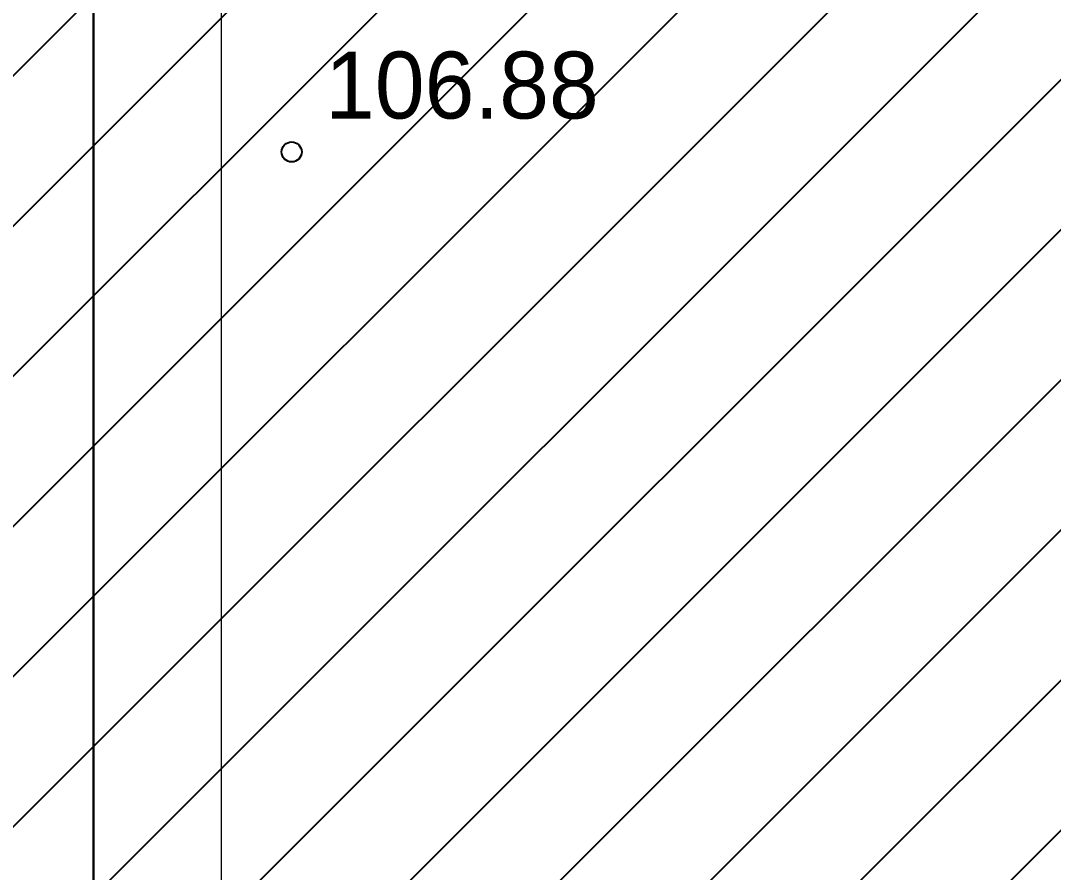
# Model space of a CAD drawing. Header units: millimetres. Extents: x 172667 to 1873135, y -274708 to 168495.
# Drawn here: x 1816278 to 1831713, y 26165 to 38899 of the extents above; entities that cross this region are included whole.
import ezdxf
from ezdxf.enums import TextEntityAlignment as Align

# ---------------------------------------------------------------- set-up
doc = ezdxf.new("R2010")
doc.units = ezdxf.units.MM
doc.linetypes.add('ADSK_Линия сетки', pattern=[25, 20, -2.5, 0, -2.5])
doc.layers.add('_ТОПО', color=253, linetype='Continuous')
doc.layers.add('SC007', color=7, linetype='Continuous')
doc.layers.add('Оси', color=10, linetype='Continuous', lineweight=0)
doc.styles.add('F2', font='', dxfattribs={"height": 0.000909972})
doc.styles.add('размеры', font='', dxfattribs={"width": 0.7})
doc.styles.get('F2').set_extended_font_data('D431')
doc.styles.get('размеры').set_extended_font_data('T-FLEX Type A')
doc.dimstyles.new('SPDS 500', dxfattribs={"dimscale": 500, "dimtxt": 2.5, "dimasz": 2, "dimexe": 1.25, "dimexo": 0, "dimtad": 1, "dimdec": 0, "dimtxsty": 'размеры', "dimblk": 'ARCHTICK', "dimcen": 2.5, "dimdle": 2, "dimclrd": 256, "dimclre": 256, "dimclrt": 1, "dimaunit": 1, "dimadec": 0, "dimazin": 2, "dimtfac": 0.75, "dimtdec": 0, "dimtix": 1, "dimtmove": 1, "dimatfit": 3, "dimfxl": 1.25, "dimtolj": 1, "dimlwd": 20, "dimlwe": 20, "dimarcsym": 0})

# ---------------------------------------------------------------- blocks, each defined once
blk = doc.blocks.new('SYMBOL2060001')
at = {"layer": 'SC007'}
blk.add_circle((0, 0), 0.15, dxfattribs=at)
blk = doc.blocks.new('_ArchTick')
at = {"color": 0, "linetype": 'ByBlock', "const_width": 0.15}
blk.add_lwpolyline([(-0.5, -0.5), (0.5, 0.5)], dxfattribs=at)
blk = doc.blocks.new('*D278')
at = {"linetype": 'Continuous', "lineweight": 20, "transparency": 16777216}
for p, q in [((1819281, 8102), (1819281, 84363)), ((1814573, 83363), (1819906, 83363)), ((1814573, 9102), (1819906, 9102))]:
    blk.add_line(p, q, dxfattribs=at)
at = {"layer": 'Defpoints', "color": 0, "transparency": 16777216}
for p in [(1814573, 83363, 3738), (1819281, 83363), (1814573, 9102, 3738)]:
    blk.add_point(p, dxfattribs=at)
at = {"lineweight": 20, "transparency": 16777216, "xscale": 1000, "yscale": 1000, "zscale": 1000}
for p, rotation in [((1819281, 83363), 90), ((1819281, 9102), 270)]:
    blk.add_blockref('_ArchTick', p, dxfattribs=dict(at, rotation=rotation))
at = {"color": 1, "transparency": 16777216, "insert": (1818343, 46233), "char_height": 1250, "attachment_point": 5, "rotation": 90, "style": 'размеры'}
blk.add_mtext('\\A1;74300', dxfattribs=at)

msp = doc.modelspace()

# ---------------------------------------------------------------- hatches: boundary and pattern name
h = msp.add_hatch()
h.set_pattern_fill('ANSI31', color=30, scale=500)
h.paths.add_polyline_path([(1815477.8, 83886.2), (1850035.1, 83412.2), (1849138.2, 7719.4), (1815477.8, 8078.9)])

# ---------------------------------------------------------------- linework, layer by layer
at = {"lineweight": 30, "elevation": 3738.5}
msp.add_lwpolyline([(1840615.2, 75499), (1817365.2, 75499), (1817365.2, 15249), (1840615.2, 15249)], close=True, dxfattribs=at)
at = {"layer": 'Оси', "linetype": 'ADSK_Линия сетки'}
msp.add_line((1817365.2, 139.4, 3738.5), (1817365.2, 77148.6, 3738.5), dxfattribs=at)

# ---------------------------------------------------------------- block references
at = {"layer": '_ТОПО', "color": 8, "linetype": 'ByBlock', "lineweight": -2, "xscale": 1000, "yscale": 1000, "zscale": 1000}
msp.add_blockref('SYMBOL2060001', (1820328.2, 36936.1, 106881), dxfattribs=at)

# ---------------------------------------------------------------- texts
at = {"layer": '_ТОПО', "color": 8, "linetype": 'ByBlock', "lineweight": -2, "style": 'F2'}
msp.add_text('106.88', height=1000, dxfattribs=at).set_placement((1820828.2, 37936.1, 106881), align=Align.MIDDLE_LEFT)

# ---------------------------------------------------------------- dimensions: what is measured, and where the dimension line sits
dim = msp.add_linear_dim(base=(1819280.6, 83363.2), p1=(1814573.1, 9102, 3738.5), p2=(1814573.1, 83363.2, 3738.5), angle=90, text='74300', dimstyle='SPDS 500')
dim.commit()
dim.dimension.update_dxf_attribs({"geometry": '*D278', "text_midpoint": (1818343.1, 46232.6)})

doc.saveas('drawing.dxf')
